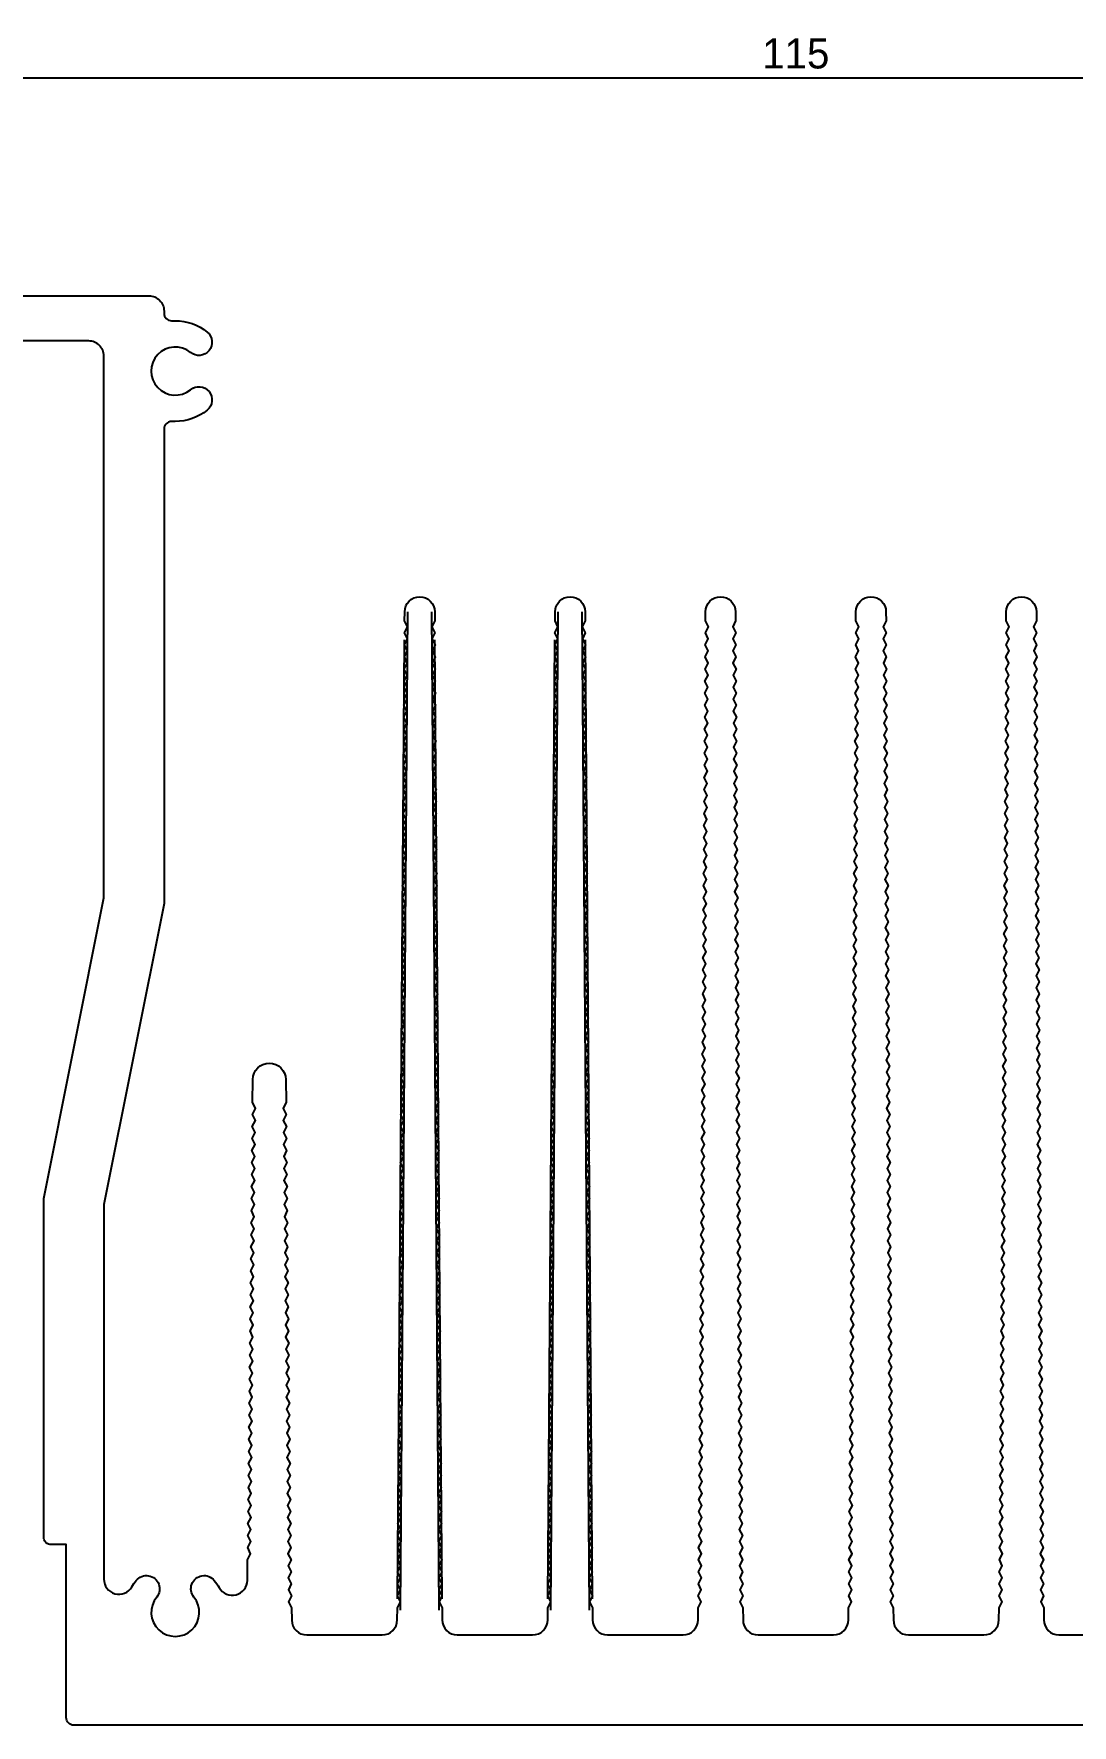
# Model space of a CAD drawing. Header units: millimetres. Extents: x -2026 to -954, y 3148 to 3725.
# Drawn here: x -1948.1 to -1879.1, y 3482.5 to 3594.9 of the extents above; entities that cross this region are included whole.
import ezdxf

# ---------------------------------------------------------------- set-up
doc = ezdxf.new("R2010")
doc.units = ezdxf.units.MM
doc.layers.add('방열판', color=7, linetype='Continuous')
doc.dimstyles.new('ISO-25', dxfattribs={"dimtxt": 2, "dimasz": 1.5, "dimexe": 1.25, "dimexo": 0.625, "dimtad": 1, "dimtxsty": 'Standard', "dimcen": 2.5, "dimclrd": 6, "dimclre": 6, "dimclrt": 1, "dimazin": 0, "dimtfac": 1, "dimtmove": 0, "dimatfit": 3, "dimfxl": 1, "dimarcsym": 0})

# ---------------------------------------------------------------- blocks, each defined once
blk = doc.blocks.new('*D3')
at = {"color": 6, "lineweight": -2, "transparency": 16777216}
for p, q in [((-1954.94, 3576.63), (-1954.94, 3593.23)), ((-1839.94, 3576.63), (-1839.94, 3593.23)), ((-1841.44, 3591.98), (-1953.44, 3591.98))]:
    blk.add_line(p, q, dxfattribs=at)
at = {"color": 6, "transparency": 16777216}
for points in [[(-1953.44, 3592.23), (-1953.44, 3591.73), (-1954.94, 3591.98)], [(-1841.44, 3592.23), (-1841.44, 3591.73), (-1839.94, 3591.98)]]:
    blk.add_solid(points, dxfattribs=at)
at = {"layer": 'Defpoints', "color": 0, "transparency": 16777216}
for p in [(-1954.94, 3591.98), (-1954.94, 3576), (-1839.94, 3576)]:
    blk.add_point(p, dxfattribs=at)
at = {"color": 1, "transparency": 16777216, "insert": (-1897.44, 3593.6), "char_height": 2, "attachment_point": 5}
blk.add_mtext('115', dxfattribs=at)

msp = doc.modelspace()

# ---------------------------------------------------------------- linework, layer by layer
at = {"layer": '방열판'}
for p, q in [((-1923.732, 3490.152), (-1923.244, 3556.507)), ((-1921.156, 3490.152), (-1921.644, 3556.507)), ((-1913.732, 3490.152), (-1913.244, 3556.507)), ((-1911.156, 3490.152), (-1911.644, 3556.507)), ((-1923.927, 3490.895), (-1923.458, 3554.648)), ((-1920.962, 3490.895), (-1921.43, 3554.648)), ((-1913.927, 3490.895), (-1913.458, 3554.648)), ((-1910.962, 3490.895), (-1911.43, 3554.648))]:
    msp.add_line(p, q, dxfattribs=at)
for points in [[(-1954.444, 3577.501), (-1940.444, 3577.501, -0.4142136), (-1939.444, 3576.501), (-1939.444, 3576.351, 0.4142136), (-1938.944, 3575.851), (-1938.694, 3575.851, -0.1731627), (-1936.572, 3575.093, -1), (-1937.681, 3573.739, 2.1105705), (-1937.681, 3571.262, -1), (-1936.572, 3569.908, -0.1731627), (-1938.694, 3569.151), (-1938.944, 3569.151, 0.4142136), (-1939.444, 3568.651), (-1939.444, 3537.105), (-1943.444, 3517.105), (-1943.444, 3492.205, 0.7642099), (-1941.582, 3491.698, -0.038617), (-1941.287, 3492.122, -1), (-1939.932, 3491.014, 2.1105705), (-1937.456, 3491.014, -1), (-1936.102, 3492.122, -0.0431573), (-1935.776, 3491.646, 0.767102), (-1933.905, 3492.126), (-1933.89, 3493.5), (-1933.686, 3493.898), (-1933.881, 3494.3), (-1933.677, 3494.698), (-1933.873, 3495.1), (-1933.668, 3495.498), (-1933.864, 3495.9), (-1933.66, 3496.298), (-1933.855, 3496.7), (-1933.651, 3497.098), (-1933.847, 3497.5), (-1933.642, 3497.898), (-1933.838, 3498.3), (-1933.634, 3498.698), (-1933.829, 3499.1), (-1933.625, 3499.498), (-1933.821, 3499.9), (-1933.616, 3500.298), (-1933.812, 3500.7), (-1933.608, 3501.098), (-1933.803, 3501.5), (-1933.599, 3501.898), (-1933.795, 3502.3), (-1933.59, 3502.698), (-1933.786, 3503.1), (-1933.582, 3503.498), (-1933.777, 3503.9), (-1933.573, 3504.298), (-1933.769, 3504.7), (-1933.564, 3505.098), (-1933.76, 3505.5), (-1933.556, 3505.898), (-1933.751, 3506.3), (-1933.547, 3506.698), (-1933.743, 3507.1), (-1933.538, 3507.498), (-1933.734, 3507.9), (-1933.53, 3508.297), (-1933.725, 3508.7), (-1933.521, 3509.097), (-1933.717, 3509.5), (-1933.512, 3509.897), (-1933.708, 3510.3), (-1933.504, 3510.697), (-1933.699, 3511.099), (-1933.495, 3511.497), (-1933.691, 3511.899), (-1933.486, 3512.297), (-1933.682, 3512.699), (-1933.478, 3513.097), (-1933.673, 3513.499), (-1933.469, 3513.897), (-1933.664, 3514.299), (-1933.46, 3514.697), (-1933.656, 3515.099), (-1933.452, 3515.497), (-1933.647, 3515.899), (-1933.443, 3516.297), (-1933.638, 3516.699), (-1933.434, 3517.097), (-1933.63, 3517.499), (-1933.425, 3517.897), (-1933.621, 3518.299), (-1933.417, 3518.697), (-1933.612, 3519.099), (-1933.408, 3519.497), (-1933.604, 3519.899), (-1933.399, 3520.297), (-1933.595, 3520.699), (-1933.391, 3521.097), (-1933.586, 3521.499), (-1933.382, 3521.897), (-1933.578, 3522.299), (-1933.373, 3522.697), (-1933.569, 3523.099), (-1933.365, 3523.497), (-1933.56, 3523.899), (-1933.544, 3525.413, -0.9892204), (-1931.344, 3525.413), (-1931.328, 3523.899), (-1931.523, 3523.497), (-1931.319, 3523.099), (-1931.515, 3522.697), (-1931.31, 3522.299), (-1931.506, 3521.897), (-1931.302, 3521.499), (-1931.497, 3521.097), (-1931.293, 3520.699), (-1931.489, 3520.297), (-1931.284, 3519.899), (-1931.48, 3519.497), (-1931.276, 3519.099), (-1931.471, 3518.697), (-1931.267, 3518.299), (-1931.463, 3517.897), (-1931.258, 3517.499), (-1931.454, 3517.097), (-1931.25, 3516.699), (-1931.445, 3516.297), (-1931.241, 3515.899), (-1931.437, 3515.497), (-1931.232, 3515.099), (-1931.428, 3514.697), (-1931.224, 3514.299), (-1931.419, 3513.897), (-1931.215, 3513.499), (-1931.411, 3513.097), (-1931.206, 3512.699), (-1931.402, 3512.297), (-1931.198, 3511.899), (-1931.393, 3511.497), (-1931.189, 3511.099), (-1931.385, 3510.697), (-1931.18, 3510.3), (-1931.376, 3509.897), (-1931.172, 3509.5), (-1931.367, 3509.097), (-1931.163, 3508.7), (-1931.359, 3508.297), (-1931.154, 3507.9), (-1931.35, 3507.498), (-1931.146, 3507.1), (-1931.341, 3506.698), (-1931.137, 3506.3), (-1931.333, 3505.898), (-1931.128, 3505.5), (-1931.324, 3505.098), (-1931.12, 3504.7), (-1931.315, 3504.298), (-1931.111, 3503.9), (-1931.307, 3503.498), (-1931.102, 3503.1), (-1931.298, 3502.698), (-1931.094, 3502.3), (-1931.289, 3501.898), (-1931.085, 3501.5), (-1931.281, 3501.098), (-1931.076, 3500.7), (-1931.272, 3500.298), (-1931.068, 3499.9), (-1931.263, 3499.498), (-1931.059, 3499.1), (-1931.255, 3498.698), (-1931.05, 3498.3), (-1931.246, 3497.898), (-1931.042, 3497.5), (-1931.237, 3497.098), (-1931.033, 3496.7), (-1931.229, 3496.298), (-1931.024, 3495.9), (-1931.22, 3495.498), (-1931.016, 3495.1), (-1931.211, 3494.698), (-1931.007, 3494.3), (-1931.203, 3493.898), (-1930.998, 3493.5), (-1931.194, 3493.098), (-1930.99, 3492.701), (-1931.185, 3492.298), (-1930.981, 3491.901), (-1931.177, 3491.498), (-1930.972, 3491.101), (-1931.168, 3490.698), (-1930.964, 3490.301), (-1930.955, 3489.49, 0.4110428), (-1929.955, 3488.501), (-1924.937, 3488.501, 0.4120617), (-1923.937, 3489.493), (-1923.931, 3490.301), (-1923.728, 3490.699), (-1923.925, 3491.101), (-1923.722, 3491.499), (-1923.919, 3491.901), (-1923.716, 3492.299), (-1923.913, 3492.701), (-1923.71, 3493.099), (-1923.907, 3493.501), (-1923.704, 3493.899), (-1923.901, 3494.301), (-1923.699, 3494.699), (-1923.896, 3495.101), (-1923.693, 3495.499), (-1923.89, 3495.901), (-1923.687, 3496.299), (-1923.884, 3496.701), (-1923.681, 3497.099), (-1923.878, 3497.5), (-1923.675, 3497.899), (-1923.872, 3498.3), (-1923.669, 3498.699), (-1923.866, 3499.1), (-1923.663, 3499.499), (-1923.86, 3499.9), (-1923.657, 3500.299), (-1923.854, 3500.7), (-1923.651, 3501.099), (-1923.849, 3501.5), (-1923.646, 3501.899), (-1923.843, 3502.3), (-1923.64, 3502.699), (-1923.837, 3503.1), (-1923.634, 3503.499), (-1923.831, 3503.9), (-1923.628, 3504.299), (-1923.825, 3504.7), (-1923.622, 3505.099), (-1923.819, 3505.5), (-1923.616, 3505.899), (-1923.813, 3506.3), (-1923.61, 3506.699), (-1923.807, 3507.1), (-1923.604, 3507.499), (-1923.801, 3507.9), (-1923.599, 3508.299), (-1923.796, 3508.7), (-1923.593, 3509.099), (-1923.79, 3509.5), (-1923.587, 3509.899), (-1923.784, 3510.3), (-1923.581, 3510.699), (-1923.778, 3511.1), (-1923.575, 3511.499), (-1923.772, 3511.9), (-1923.569, 3512.299), (-1923.766, 3512.7), (-1923.563, 3513.099), (-1923.76, 3513.5), (-1923.557, 3513.899), (-1923.754, 3514.3), (-1923.551, 3514.699), (-1923.749, 3515.1), (-1923.546, 3515.499), (-1923.743, 3515.9), (-1923.54, 3516.299), (-1923.737, 3516.7), (-1923.534, 3517.098), (-1923.731, 3517.5), (-1923.528, 3517.898), (-1923.725, 3518.3), (-1923.522, 3518.698), (-1923.719, 3519.1), (-1923.516, 3519.498), (-1923.713, 3519.9), (-1923.51, 3520.298), (-1923.707, 3520.7), (-1923.504, 3521.098), (-1923.701, 3521.5), (-1923.499, 3521.898), (-1923.696, 3522.3), (-1923.493, 3522.698), (-1923.69, 3523.1), (-1923.487, 3523.498), (-1923.684, 3523.9), (-1923.481, 3524.298), (-1923.678, 3524.7), (-1923.475, 3525.098), (-1923.672, 3525.5), (-1923.469, 3525.898), (-1923.666, 3526.3), (-1923.463, 3526.698), (-1923.66, 3527.1), (-1923.457, 3527.498), (-1923.654, 3527.9), (-1923.451, 3528.298), (-1923.649, 3528.7), (-1923.446, 3529.098), (-1923.643, 3529.5), (-1923.44, 3529.898), (-1923.637, 3530.3), (-1923.434, 3530.698), (-1923.631, 3531.1), (-1923.428, 3531.498), (-1923.625, 3531.9), (-1923.422, 3532.298), (-1923.619, 3532.7), (-1923.416, 3533.098), (-1923.613, 3533.5), (-1923.41, 3533.898), (-1923.607, 3534.299), (-1923.404, 3534.698), (-1923.601, 3535.099), (-1923.399, 3535.498), (-1923.596, 3535.899), (-1923.393, 3536.298), (-1923.59, 3536.699), (-1923.387, 3537.098), (-1923.584, 3537.499), (-1923.381, 3537.898), (-1923.578, 3538.299), (-1923.375, 3538.698), (-1923.572, 3539.099), (-1923.369, 3539.498), (-1923.566, 3539.899), (-1923.363, 3540.298), (-1923.56, 3540.699), (-1923.357, 3541.098), (-1923.554, 3541.499), (-1923.352, 3541.898), (-1923.549, 3542.299), (-1923.346, 3542.698), (-1923.543, 3543.099), (-1923.34, 3543.498), (-1923.537, 3543.899), (-1923.334, 3544.298), (-1923.531, 3544.699), (-1923.328, 3545.098), (-1923.525, 3545.499), (-1923.322, 3545.898), (-1923.519, 3546.299), (-1923.316, 3546.698), (-1923.513, 3547.099), (-1923.31, 3547.498), (-1923.507, 3547.899), (-1923.304, 3548.298), (-1923.501, 3548.699), (-1923.299, 3549.098), (-1923.496, 3549.499), (-1923.293, 3549.898), (-1923.49, 3550.299), (-1923.287, 3550.698), (-1923.484, 3551.099), (-1923.281, 3551.498), (-1923.478, 3551.899), (-1923.275, 3552.298), (-1923.472, 3552.699), (-1923.269, 3553.098), (-1923.466, 3553.499), (-1923.263, 3553.897), (-1923.46, 3554.299), (-1923.257, 3554.697), (-1923.454, 3555.099), (-1923.252, 3555.497), (-1923.449, 3555.899), (-1923.444, 3556.508, -0.9926745), (-1921.444, 3556.508), (-1921.44, 3555.899), (-1921.637, 3555.497), (-1921.434, 3555.099), (-1921.631, 3554.697), (-1921.428, 3554.299), (-1921.625, 3553.897), (-1921.422, 3553.499), (-1921.619, 3553.098), (-1921.416, 3552.699), (-1921.613, 3552.298), (-1921.41, 3551.899), (-1921.607, 3551.498), (-1921.404, 3551.099), (-1921.601, 3550.698), (-1921.398, 3550.299), (-1921.596, 3549.898), (-1921.393, 3549.499), (-1921.59, 3549.098), (-1921.387, 3548.699), (-1921.584, 3548.298), (-1921.381, 3547.899), (-1921.578, 3547.498), (-1921.375, 3547.099), (-1921.572, 3546.698), (-1921.369, 3546.299), (-1921.566, 3545.898), (-1921.363, 3545.499), (-1921.56, 3545.098), (-1921.357, 3544.699), (-1921.554, 3544.298), (-1921.351, 3543.899), (-1921.548, 3543.498), (-1921.346, 3543.099), (-1921.543, 3542.698), (-1921.34, 3542.299), (-1921.537, 3541.898), (-1921.334, 3541.499), (-1921.531, 3541.098), (-1921.328, 3540.699), (-1921.525, 3540.298), (-1921.322, 3539.899), (-1921.519, 3539.498), (-1921.316, 3539.099), (-1921.513, 3538.698), (-1921.31, 3538.299), (-1921.507, 3537.898), (-1921.304, 3537.499), (-1921.501, 3537.098), (-1921.298, 3536.699), (-1921.496, 3536.298), (-1921.293, 3535.899), (-1921.49, 3535.498), (-1921.287, 3535.099), (-1921.484, 3534.698), (-1921.281, 3534.299), (-1921.478, 3533.898), (-1921.275, 3533.5), (-1921.472, 3533.098), (-1921.269, 3532.7), (-1921.466, 3532.298), (-1921.263, 3531.9), (-1921.46, 3531.498), (-1921.257, 3531.1), (-1921.454, 3530.698), (-1921.251, 3530.3), (-1921.448, 3529.898), (-1921.246, 3529.5), (-1921.443, 3529.098), (-1921.24, 3528.7), (-1921.437, 3528.298), (-1921.234, 3527.9), (-1921.431, 3527.498), (-1921.228, 3527.1), (-1921.425, 3526.698), (-1921.222, 3526.3), (-1921.419, 3525.898), (-1921.216, 3525.5), (-1921.413, 3525.098), (-1921.21, 3524.7), (-1921.407, 3524.298), (-1921.204, 3523.9), (-1921.401, 3523.498), (-1921.199, 3523.1), (-1921.396, 3522.698), (-1921.193, 3522.3), (-1921.39, 3521.898), (-1921.187, 3521.5), (-1921.384, 3521.098), (-1921.181, 3520.7), (-1921.378, 3520.298), (-1921.175, 3519.9), (-1921.372, 3519.498), (-1921.169, 3519.1), (-1921.366, 3518.698), (-1921.163, 3518.3), (-1921.36, 3517.898), (-1921.157, 3517.5), (-1921.354, 3517.098), (-1921.151, 3516.7), (-1921.349, 3516.299), (-1921.146, 3515.9), (-1921.343, 3515.499), (-1921.14, 3515.1), (-1921.337, 3514.699), (-1921.134, 3514.3), (-1921.331, 3513.899), (-1921.128, 3513.5), (-1921.325, 3513.099), (-1921.122, 3512.7), (-1921.319, 3512.299), (-1921.116, 3511.9), (-1921.313, 3511.499), (-1921.11, 3511.1), (-1921.307, 3510.699), (-1921.104, 3510.3), (-1921.301, 3509.899), (-1921.099, 3509.5), (-1921.296, 3509.099), (-1921.093, 3508.7), (-1921.29, 3508.299), (-1921.087, 3507.9), (-1921.284, 3507.499), (-1921.081, 3507.1), (-1921.278, 3506.699), (-1921.075, 3506.3), (-1921.272, 3505.899), (-1921.069, 3505.5), (-1921.266, 3505.099), (-1921.063, 3504.7), (-1921.26, 3504.299), (-1921.057, 3503.9), (-1921.254, 3503.499), (-1921.051, 3503.1), (-1921.249, 3502.699), (-1921.046, 3502.3), (-1921.243, 3501.899), (-1921.04, 3501.5), (-1921.237, 3501.099), (-1921.034, 3500.7), (-1921.231, 3500.299), (-1921.028, 3499.9), (-1921.225, 3499.499), (-1921.022, 3499.1), (-1921.219, 3498.699), (-1921.016, 3498.3), (-1921.213, 3497.899), (-1921.01, 3497.5), (-1921.207, 3497.099), (-1921.004, 3496.701), (-1921.201, 3496.299), (-1920.999, 3495.901), (-1921.196, 3495.499), (-1920.993, 3495.101), (-1921.19, 3494.699), (-1920.987, 3494.301), (-1921.184, 3493.899), (-1920.981, 3493.501), (-1921.178, 3493.099), (-1920.975, 3492.701), (-1921.172, 3492.299), (-1920.969, 3491.901), (-1921.166, 3491.499), (-1920.963, 3491.101), (-1921.16, 3490.699), (-1920.957, 3490.301), (-1920.951, 3489.493, 0.4120617), (-1919.951, 3488.501), (-1914.937, 3488.501, 0.4120617), (-1913.937, 3489.493), (-1913.931, 3490.301), (-1913.728, 3490.699), (-1913.925, 3491.101), (-1913.722, 3491.499), (-1913.919, 3491.901), (-1913.716, 3492.299), (-1913.913, 3492.701), (-1913.71, 3493.099), (-1913.907, 3493.501), (-1913.704, 3493.899), (-1913.901, 3494.301), (-1913.699, 3494.699), (-1913.896, 3495.101), (-1913.693, 3495.499), (-1913.89, 3495.901), (-1913.687, 3496.299), (-1913.884, 3496.701), (-1913.681, 3497.099), (-1913.878, 3497.5), (-1913.675, 3497.899), (-1913.872, 3498.3), (-1913.669, 3498.699), (-1913.866, 3499.1), (-1913.663, 3499.499), (-1913.86, 3499.9), (-1913.657, 3500.299), (-1913.854, 3500.7), (-1913.651, 3501.099), (-1913.849, 3501.5), (-1913.646, 3501.899), (-1913.843, 3502.3), (-1913.64, 3502.699), (-1913.837, 3503.1), (-1913.634, 3503.499), (-1913.831, 3503.9), (-1913.628, 3504.299), (-1913.825, 3504.7), (-1913.622, 3505.099), (-1913.819, 3505.5), (-1913.616, 3505.899), (-1913.813, 3506.3), (-1913.61, 3506.699), (-1913.807, 3507.1), (-1913.604, 3507.499), (-1913.801, 3507.9), (-1913.599, 3508.299), (-1913.796, 3508.7), (-1913.593, 3509.099), (-1913.79, 3509.5), (-1913.587, 3509.899), (-1913.784, 3510.3), (-1913.581, 3510.699), (-1913.778, 3511.1), (-1913.575, 3511.499), (-1913.772, 3511.9), (-1913.569, 3512.299), (-1913.766, 3512.7), (-1913.563, 3513.099), (-1913.76, 3513.5), (-1913.557, 3513.899), (-1913.754, 3514.3), (-1913.551, 3514.699), (-1913.749, 3515.1), (-1913.546, 3515.499), (-1913.743, 3515.9), (-1913.54, 3516.299), (-1913.737, 3516.7), (-1913.534, 3517.098), (-1913.731, 3517.5), (-1913.528, 3517.898), (-1913.725, 3518.3), (-1913.522, 3518.698), (-1913.719, 3519.1), (-1913.516, 3519.498), (-1913.713, 3519.9), (-1913.51, 3520.298), (-1913.707, 3520.7), (-1913.504, 3521.098), (-1913.701, 3521.5), (-1913.499, 3521.898), (-1913.696, 3522.3), (-1913.493, 3522.698), (-1913.69, 3523.1), (-1913.487, 3523.498), (-1913.684, 3523.9), (-1913.481, 3524.298), (-1913.678, 3524.7), (-1913.475, 3525.098), (-1913.672, 3525.5), (-1913.469, 3525.898), (-1913.666, 3526.3), (-1913.463, 3526.698), (-1913.66, 3527.1), (-1913.457, 3527.498), (-1913.654, 3527.9), (-1913.451, 3528.298), (-1913.649, 3528.7), (-1913.446, 3529.098), (-1913.643, 3529.5), (-1913.44, 3529.898), (-1913.637, 3530.3), (-1913.434, 3530.698), (-1913.631, 3531.1), (-1913.428, 3531.498), (-1913.625, 3531.9), (-1913.422, 3532.298), (-1913.619, 3532.7), (-1913.416, 3533.098), (-1913.613, 3533.5), (-1913.41, 3533.898), (-1913.607, 3534.299), (-1913.404, 3534.698), (-1913.601, 3535.099), (-1913.399, 3535.498), (-1913.596, 3535.899), (-1913.393, 3536.298), (-1913.59, 3536.699), (-1913.387, 3537.098), (-1913.584, 3537.499), (-1913.381, 3537.898), (-1913.578, 3538.299), (-1913.375, 3538.698), (-1913.572, 3539.099), (-1913.369, 3539.498), (-1913.566, 3539.899), (-1913.363, 3540.298), (-1913.56, 3540.699), (-1913.357, 3541.098), (-1913.554, 3541.499), (-1913.352, 3541.898), (-1913.549, 3542.299), (-1913.346, 3542.698), (-1913.543, 3543.099), (-1913.34, 3543.498), (-1913.537, 3543.899), (-1913.334, 3544.298), (-1913.531, 3544.699), (-1913.328, 3545.098), (-1913.525, 3545.499), (-1913.322, 3545.898), (-1913.519, 3546.299), (-1913.316, 3546.698), (-1913.513, 3547.099), (-1913.31, 3547.498), (-1913.507, 3547.899), (-1913.304, 3548.298), (-1913.501, 3548.699), (-1913.299, 3549.098), (-1913.496, 3549.499), (-1913.293, 3549.898), (-1913.49, 3550.299), (-1913.287, 3550.698), (-1913.484, 3551.099), (-1913.281, 3551.498), (-1913.478, 3551.899), (-1913.275, 3552.298), (-1913.472, 3552.699), (-1913.269, 3553.098), (-1913.466, 3553.499), (-1913.263, 3553.897), (-1913.46, 3554.299), (-1913.257, 3554.697), (-1913.454, 3555.099), (-1913.252, 3555.497), (-1913.449, 3555.899), (-1913.444, 3556.508, -0.9926745), (-1911.444, 3556.508), (-1911.44, 3555.899), (-1911.637, 3555.497), (-1911.434, 3555.099), (-1911.631, 3554.697), (-1911.428, 3554.299), (-1911.625, 3553.897), (-1911.422, 3553.499), (-1911.619, 3553.098), (-1911.416, 3552.699), (-1911.613, 3552.298), (-1911.41, 3551.899), (-1911.607, 3551.498), (-1911.404, 3551.099), (-1911.601, 3550.698), (-1911.398, 3550.299), (-1911.596, 3549.898), (-1911.393, 3549.499), (-1911.59, 3549.098), (-1911.387, 3548.699), (-1911.584, 3548.298), (-1911.381, 3547.899), (-1911.578, 3547.498), (-1911.375, 3547.099), (-1911.572, 3546.698), (-1911.369, 3546.299), (-1911.566, 3545.898), (-1911.363, 3545.499), (-1911.56, 3545.098), (-1911.357, 3544.699), (-1911.554, 3544.298), (-1911.351, 3543.899), (-1911.548, 3543.498), (-1911.346, 3543.099), (-1911.543, 3542.698), (-1911.34, 3542.299), (-1911.537, 3541.898), (-1911.334, 3541.499), (-1911.531, 3541.098), (-1911.328, 3540.699), (-1911.525, 3540.298), (-1911.322, 3539.899), (-1911.519, 3539.498), (-1911.316, 3539.099), (-1911.513, 3538.698), (-1911.31, 3538.299), (-1911.507, 3537.898), (-1911.304, 3537.499), (-1911.501, 3537.098), (-1911.298, 3536.699), (-1911.496, 3536.298), (-1911.293, 3535.899), (-1911.49, 3535.498), (-1911.287, 3535.099), (-1911.484, 3534.698), (-1911.281, 3534.299), (-1911.478, 3533.898), (-1911.275, 3533.5), (-1911.472, 3533.098), (-1911.269, 3532.7), (-1911.466, 3532.298), (-1911.263, 3531.9), (-1911.46, 3531.498), (-1911.257, 3531.1), (-1911.454, 3530.698), (-1911.251, 3530.3), (-1911.448, 3529.898), (-1911.246, 3529.5), (-1911.443, 3529.098), (-1911.24, 3528.7), (-1911.437, 3528.298), (-1911.234, 3527.9), (-1911.431, 3527.498), (-1911.228, 3527.1), (-1911.425, 3526.698), (-1911.222, 3526.3), (-1911.419, 3525.898), (-1911.216, 3525.5), (-1911.413, 3525.098), (-1911.21, 3524.7), (-1911.407, 3524.298), (-1911.204, 3523.9), (-1911.401, 3523.498), (-1911.199, 3523.1), (-1911.396, 3522.698), (-1911.193, 3522.3), (-1911.39, 3521.898), (-1911.187, 3521.5), (-1911.384, 3521.098), (-1911.181, 3520.7), (-1911.378, 3520.298), (-1911.175, 3519.9), (-1911.372, 3519.498), (-1911.169, 3519.1), (-1911.366, 3518.698), (-1911.163, 3518.3), (-1911.36, 3517.898), (-1911.157, 3517.5), (-1911.354, 3517.098), (-1911.151, 3516.7), (-1911.349, 3516.299), (-1911.146, 3515.9), (-1911.343, 3515.499), (-1911.14, 3515.1), (-1911.337, 3514.699), (-1911.134, 3514.3), (-1911.331, 3513.899), (-1911.128, 3513.5), (-1911.325, 3513.099), (-1911.122, 3512.7), (-1911.319, 3512.299), (-1911.116, 3511.9), (-1911.313, 3511.499), (-1911.11, 3511.1), (-1911.307, 3510.699), (-1911.104, 3510.3), (-1911.301, 3509.899), (-1911.099, 3509.5), (-1911.296, 3509.099), (-1911.093, 3508.7), (-1911.29, 3508.299), (-1911.087, 3507.9), (-1911.284, 3507.499), (-1911.081, 3507.1), (-1911.278, 3506.699), (-1911.075, 3506.3), (-1911.272, 3505.899), (-1911.069, 3505.5), (-1911.266, 3505.099), (-1911.063, 3504.7), (-1911.26, 3504.299), (-1911.057, 3503.9), (-1911.254, 3503.499), (-1911.051, 3503.1), (-1911.249, 3502.699), (-1911.046, 3502.3), (-1911.243, 3501.899), (-1911.04, 3501.5), (-1911.237, 3501.099), (-1911.034, 3500.7), (-1911.231, 3500.299), (-1911.028, 3499.9), (-1911.225, 3499.499), (-1911.022, 3499.1), (-1911.219, 3498.699), (-1911.016, 3498.3), (-1911.213, 3497.899), (-1911.01, 3497.5), (-1911.207, 3497.099), (-1911.004, 3496.701), (-1911.201, 3496.299), (-1910.999, 3495.901), (-1911.196, 3495.499), (-1910.993, 3495.101), (-1911.19, 3494.699), (-1910.987, 3494.301), (-1911.184, 3493.899), (-1910.981, 3493.501), (-1911.178, 3493.099), (-1910.975, 3492.701), (-1911.172, 3492.299), (-1910.969, 3491.901), (-1911.166, 3491.499), (-1910.963, 3491.101), (-1911.16, 3490.699), (-1910.957, 3490.301), (-1910.951, 3489.493, 0.4120617), (-1909.951, 3488.501), (-1904.937, 3488.501, 0.4120617), (-1903.937, 3489.493), (-1903.931, 3490.301), (-1903.728, 3490.699), (-1903.925, 3491.101), (-1903.722, 3491.499), (-1903.919, 3491.901), (-1903.716, 3492.299), (-1903.913, 3492.701), (-1903.71, 3493.099), (-1903.907, 3493.501), (-1903.704, 3493.899), (-1903.901, 3494.301), (-1903.699, 3494.699), (-1903.896, 3495.101), (-1903.693, 3495.499), (-1903.89, 3495.901), (-1903.687, 3496.299), (-1903.884, 3496.701), (-1903.681, 3497.099), (-1903.878, 3497.5), (-1903.675, 3497.899), (-1903.872, 3498.3), (-1903.669, 3498.699), (-1903.866, 3499.1), (-1903.663, 3499.499), (-1903.86, 3499.9), (-1903.657, 3500.299), (-1903.854, 3500.7), (-1903.651, 3501.099), (-1903.849, 3501.5), (-1903.646, 3501.899), (-1903.843, 3502.3), (-1903.64, 3502.699), (-1903.837, 3503.1), (-1903.634, 3503.499), (-1903.831, 3503.9), (-1903.628, 3504.299), (-1903.825, 3504.7), (-1903.622, 3505.099), (-1903.819, 3505.5), (-1903.616, 3505.899), (-1903.813, 3506.3), (-1903.61, 3506.699), (-1903.807, 3507.1), (-1903.604, 3507.499), (-1903.801, 3507.9), (-1903.599, 3508.299), (-1903.796, 3508.7), (-1903.593, 3509.099), (-1903.79, 3509.5), (-1903.587, 3509.899), (-1903.784, 3510.3), (-1903.581, 3510.699), (-1903.778, 3511.1), (-1903.575, 3511.499), (-1903.772, 3511.9), (-1903.569, 3512.299), (-1903.766, 3512.7), (-1903.563, 3513.099), (-1903.76, 3513.5), (-1903.557, 3513.899), (-1903.754, 3514.3), (-1903.551, 3514.699), (-1903.749, 3515.1), (-1903.546, 3515.499), (-1903.743, 3515.9), (-1903.54, 3516.299), (-1903.737, 3516.7), (-1903.534, 3517.098), (-1903.731, 3517.5), (-1903.528, 3517.898), (-1903.725, 3518.3), (-1903.522, 3518.698), (-1903.719, 3519.1), (-1903.516, 3519.498), (-1903.713, 3519.9), (-1903.51, 3520.298), (-1903.707, 3520.7), (-1903.504, 3521.098), (-1903.701, 3521.5), (-1903.499, 3521.898), (-1903.696, 3522.3), (-1903.493, 3522.698), (-1903.69, 3523.1), (-1903.487, 3523.498), (-1903.684, 3523.9), (-1903.481, 3524.298), (-1903.678, 3524.7), (-1903.475, 3525.098), (-1903.672, 3525.5), (-1903.469, 3525.898), (-1903.666, 3526.3), (-1903.463, 3526.698), (-1903.66, 3527.1), (-1903.457, 3527.498), (-1903.654, 3527.9), (-1903.451, 3528.298), (-1903.649, 3528.7), (-1903.446, 3529.098), (-1903.643, 3529.5), (-1903.44, 3529.898), (-1903.637, 3530.3), (-1903.434, 3530.698), (-1903.631, 3531.1), (-1903.428, 3531.498), (-1903.625, 3531.9), (-1903.422, 3532.298), (-1903.619, 3532.7), (-1903.416, 3533.098), (-1903.613, 3533.5), (-1903.41, 3533.898), (-1903.607, 3534.299), (-1903.404, 3534.698), (-1903.601, 3535.099), (-1903.399, 3535.498), (-1903.596, 3535.899), (-1903.393, 3536.298), (-1903.59, 3536.699), (-1903.387, 3537.098), (-1903.584, 3537.499), (-1903.381, 3537.898), (-1903.578, 3538.299), (-1903.375, 3538.698), (-1903.572, 3539.099), (-1903.369, 3539.498), (-1903.566, 3539.899), (-1903.363, 3540.298), (-1903.56, 3540.699), (-1903.357, 3541.098), (-1903.554, 3541.499), (-1903.352, 3541.898), (-1903.549, 3542.299), (-1903.346, 3542.698), (-1903.543, 3543.099), (-1903.34, 3543.498), (-1903.537, 3543.899), (-1903.334, 3544.298), (-1903.531, 3544.699), (-1903.328, 3545.098), (-1903.525, 3545.499), (-1903.322, 3545.898), (-1903.519, 3546.299), (-1903.316, 3546.698), (-1903.513, 3547.099), (-1903.31, 3547.498), (-1903.507, 3547.899), (-1903.304, 3548.298), (-1903.501, 3548.699), (-1903.299, 3549.098), (-1903.496, 3549.499), (-1903.293, 3549.898), (-1903.49, 3550.299), (-1903.287, 3550.698), (-1903.484, 3551.099), (-1903.281, 3551.498), (-1903.478, 3551.899), (-1903.275, 3552.298), (-1903.472, 3552.699), (-1903.269, 3553.098), (-1903.466, 3553.499), (-1903.263, 3553.897), (-1903.46, 3554.299), (-1903.257, 3554.697), (-1903.454, 3555.099), (-1903.252, 3555.497), (-1903.449, 3555.899), (-1903.444, 3556.508, -0.9926745), (-1901.444, 3556.508), (-1901.44, 3555.899), (-1901.637, 3555.497), (-1901.434, 3555.099), (-1901.631, 3554.697), (-1901.428, 3554.299), (-1901.625, 3553.897), (-1901.422, 3553.499), (-1901.619, 3553.098), (-1901.416, 3552.699), (-1901.613, 3552.298), (-1901.41, 3551.899), (-1901.607, 3551.498), (-1901.404, 3551.099), (-1901.601, 3550.698), (-1901.398, 3550.299), (-1901.596, 3549.898), (-1901.393, 3549.499), (-1901.59, 3549.098), (-1901.387, 3548.699), (-1901.584, 3548.298), (-1901.381, 3547.899), (-1901.578, 3547.498), (-1901.375, 3547.099), (-1901.572, 3546.698), (-1901.369, 3546.299), (-1901.566, 3545.898), (-1901.363, 3545.499), (-1901.56, 3545.098), (-1901.357, 3544.699), (-1901.554, 3544.298), (-1901.351, 3543.899), (-1901.548, 3543.498), (-1901.346, 3543.099), (-1901.543, 3542.698), (-1901.34, 3542.299), (-1901.537, 3541.898), (-1901.334, 3541.499), (-1901.531, 3541.098), (-1901.328, 3540.699), (-1901.525, 3540.298), (-1901.322, 3539.899), (-1901.519, 3539.498), (-1901.316, 3539.099), (-1901.513, 3538.698), (-1901.31, 3538.299), (-1901.507, 3537.898), (-1901.304, 3537.499), (-1901.501, 3537.098), (-1901.298, 3536.699), (-1901.496, 3536.298), (-1901.293, 3535.899), (-1901.49, 3535.498), (-1901.287, 3535.099), (-1901.484, 3534.698), (-1901.281, 3534.299), (-1901.478, 3533.898), (-1901.275, 3533.5), (-1901.472, 3533.098), (-1901.269, 3532.7), (-1901.466, 3532.298), (-1901.263, 3531.9), (-1901.46, 3531.498), (-1901.257, 3531.1), (-1901.454, 3530.698), (-1901.251, 3530.3), (-1901.448, 3529.898), (-1901.246, 3529.5), (-1901.443, 3529.098), (-1901.24, 3528.7), (-1901.437, 3528.298), (-1901.234, 3527.9), (-1901.431, 3527.498), (-1901.228, 3527.1), (-1901.425, 3526.698), (-1901.222, 3526.3), (-1901.419, 3525.898), (-1901.216, 3525.5), (-1901.413, 3525.098), (-1901.21, 3524.7), (-1901.407, 3524.298), (-1901.204, 3523.9), (-1901.401, 3523.498), (-1901.199, 3523.1), (-1901.396, 3522.698), (-1901.193, 3522.3), (-1901.39, 3521.898), (-1901.187, 3521.5), (-1901.384, 3521.098), (-1901.181, 3520.7), (-1901.378, 3520.298), (-1901.175, 3519.9), (-1901.372, 3519.498), (-1901.169, 3519.1), (-1901.366, 3518.698), (-1901.163, 3518.3), (-1901.36, 3517.898), (-1901.157, 3517.5), (-1901.354, 3517.098), (-1901.151, 3516.7), (-1901.349, 3516.299), (-1901.146, 3515.9), (-1901.343, 3515.499), (-1901.14, 3515.1), (-1901.337, 3514.699), (-1901.134, 3514.3), (-1901.331, 3513.899), (-1901.128, 3513.5), (-1901.325, 3513.099), (-1901.122, 3512.7), (-1901.319, 3512.299), (-1901.116, 3511.9), (-1901.313, 3511.499), (-1901.11, 3511.1), (-1901.307, 3510.699), (-1901.104, 3510.3), (-1901.301, 3509.899), (-1901.099, 3509.5), (-1901.296, 3509.099), (-1901.093, 3508.7), (-1901.29, 3508.299), (-1901.087, 3507.9), (-1901.284, 3507.499), (-1901.081, 3507.1), (-1901.278, 3506.699), (-1901.075, 3506.3), (-1901.272, 3505.899), (-1901.069, 3505.5), (-1901.266, 3505.099), (-1901.063, 3504.7), (-1901.26, 3504.299), (-1901.057, 3503.9), (-1901.254, 3503.499), (-1901.051, 3503.1), (-1901.249, 3502.699), (-1901.046, 3502.3), (-1901.243, 3501.899), (-1901.04, 3501.5), (-1901.237, 3501.099), (-1901.034, 3500.7), (-1901.231, 3500.299), (-1901.028, 3499.9), (-1901.225, 3499.499), (-1901.022, 3499.1), (-1901.219, 3498.699), (-1901.016, 3498.3), (-1901.213, 3497.899), (-1901.01, 3497.5), (-1901.207, 3497.099), (-1901.004, 3496.701), (-1901.201, 3496.299), (-1900.999, 3495.901), (-1901.196, 3495.499), (-1900.993, 3495.101), (-1901.19, 3494.699), (-1900.987, 3494.301), (-1901.184, 3493.899), (-1900.981, 3493.501), (-1901.178, 3493.099), (-1900.975, 3492.701), (-1901.172, 3492.299), (-1900.969, 3491.901), (-1901.166, 3491.499), (-1900.963, 3491.101), (-1901.16, 3490.699), (-1900.957, 3490.301), (-1900.951, 3489.493, 0.4120617), (-1899.951, 3488.501), (-1897.444, 3488.501), (-1894.937, 3488.501, 0.4120617), (-1893.937, 3489.493), (-1893.931, 3490.301), (-1893.728, 3490.699), (-1893.925, 3491.101), (-1893.722, 3491.499), (-1893.919, 3491.901), (-1893.716, 3492.299), (-1893.913, 3492.701), (-1893.71, 3493.099), (-1893.907, 3493.501), (-1893.704, 3493.899), (-1893.901, 3494.301), (-1893.699, 3494.699), (-1893.896, 3495.101), (-1893.693, 3495.499), (-1893.89, 3495.901), (-1893.687, 3496.299), (-1893.884, 3496.701), (-1893.681, 3497.099), (-1893.878, 3497.5), (-1893.675, 3497.899), (-1893.872, 3498.3), (-1893.669, 3498.699), (-1893.866, 3499.1), (-1893.663, 3499.499), (-1893.86, 3499.9), (-1893.657, 3500.299), (-1893.854, 3500.7), (-1893.651, 3501.099), (-1893.849, 3501.5), (-1893.646, 3501.899), (-1893.843, 3502.3), (-1893.64, 3502.699), (-1893.837, 3503.1), (-1893.634, 3503.499), (-1893.831, 3503.9), (-1893.628, 3504.299), (-1893.825, 3504.7), (-1893.622, 3505.099), (-1893.819, 3505.5), (-1893.616, 3505.899), (-1893.813, 3506.3), (-1893.61, 3506.699), (-1893.807, 3507.1), (-1893.604, 3507.499), (-1893.801, 3507.9), (-1893.599, 3508.299), (-1893.796, 3508.7), (-1893.593, 3509.099), (-1893.79, 3509.5), (-1893.587, 3509.899), (-1893.784, 3510.3), (-1893.581, 3510.699), (-1893.778, 3511.1), (-1893.575, 3511.499), (-1893.772, 3511.9), (-1893.569, 3512.299), (-1893.766, 3512.7), (-1893.563, 3513.099), (-1893.76, 3513.5), (-1893.557, 3513.899), (-1893.754, 3514.3), (-1893.551, 3514.699), (-1893.749, 3515.1), (-1893.546, 3515.499), (-1893.743, 3515.9), (-1893.54, 3516.299), (-1893.737, 3516.7), (-1893.534, 3517.098), (-1893.731, 3517.5), (-1893.528, 3517.898), (-1893.725, 3518.3), (-1893.522, 3518.698), (-1893.719, 3519.1), (-1893.516, 3519.498), (-1893.713, 3519.9), (-1893.51, 3520.298), (-1893.707, 3520.7), (-1893.504, 3521.098), (-1893.701, 3521.5), (-1893.499, 3521.898), (-1893.696, 3522.3), (-1893.493, 3522.698), (-1893.69, 3523.1), (-1893.487, 3523.498), (-1893.684, 3523.9), (-1893.481, 3524.298), (-1893.678, 3524.7), (-1893.475, 3525.098), (-1893.672, 3525.5), (-1893.469, 3525.898), (-1893.666, 3526.3), (-1893.463, 3526.698), (-1893.66, 3527.1), (-1893.457, 3527.498), (-1893.654, 3527.9), (-1893.451, 3528.298), (-1893.649, 3528.7), (-1893.446, 3529.098), (-1893.643, 3529.5), (-1893.44, 3529.898), (-1893.637, 3530.3), (-1893.434, 3530.698), (-1893.631, 3531.1), (-1893.428, 3531.498), (-1893.625, 3531.9), (-1893.422, 3532.298), (-1893.619, 3532.7), (-1893.416, 3533.098), (-1893.613, 3533.5), (-1893.41, 3533.898), (-1893.607, 3534.299), (-1893.404, 3534.698), (-1893.601, 3535.099), (-1893.399, 3535.498), (-1893.596, 3535.899), (-1893.393, 3536.298), (-1893.59, 3536.699), (-1893.387, 3537.098), (-1893.584, 3537.499), (-1893.381, 3537.898), (-1893.578, 3538.299), (-1893.375, 3538.698), (-1893.572, 3539.099), (-1893.369, 3539.498), (-1893.566, 3539.899), (-1893.363, 3540.298), (-1893.56, 3540.699), (-1893.357, 3541.098), (-1893.554, 3541.499), (-1893.352, 3541.898), (-1893.549, 3542.299), (-1893.346, 3542.698), (-1893.543, 3543.099), (-1893.34, 3543.498), (-1893.537, 3543.899), (-1893.334, 3544.298), (-1893.531, 3544.699), (-1893.328, 3545.098), (-1893.525, 3545.499), (-1893.322, 3545.898), (-1893.519, 3546.299), (-1893.316, 3546.698), (-1893.513, 3547.099), (-1893.31, 3547.498), (-1893.507, 3547.899), (-1893.304, 3548.298), (-1893.501, 3548.699), (-1893.299, 3549.098), (-1893.496, 3549.499), (-1893.293, 3549.898), (-1893.49, 3550.299), (-1893.287, 3550.698), (-1893.484, 3551.099), (-1893.281, 3551.498), (-1893.478, 3551.899), (-1893.275, 3552.298), (-1893.472, 3552.699), (-1893.269, 3553.098), (-1893.466, 3553.499), (-1893.263, 3553.897), (-1893.46, 3554.299), (-1893.257, 3554.697), (-1893.454, 3555.099), (-1893.252, 3555.497), (-1893.449, 3555.899), (-1893.444, 3556.508, -0.9926745), (-1891.444, 3556.508), (-1891.44, 3555.899), (-1891.637, 3555.497), (-1891.434, 3555.099), (-1891.631, 3554.697), (-1891.428, 3554.299), (-1891.625, 3553.897), (-1891.422, 3553.499), (-1891.619, 3553.098), (-1891.416, 3552.699), (-1891.613, 3552.298), (-1891.41, 3551.899), (-1891.607, 3551.498), (-1891.404, 3551.099), (-1891.601, 3550.698), (-1891.398, 3550.299), (-1891.596, 3549.898), (-1891.393, 3549.499), (-1891.59, 3549.098), (-1891.387, 3548.699), (-1891.584, 3548.298), (-1891.381, 3547.899), (-1891.578, 3547.498), (-1891.375, 3547.099), (-1891.572, 3546.698), (-1891.369, 3546.299), (-1891.566, 3545.898), (-1891.363, 3545.499), (-1891.56, 3545.098), (-1891.357, 3544.699), (-1891.554, 3544.298), (-1891.351, 3543.899), (-1891.548, 3543.498), (-1891.346, 3543.099), (-1891.543, 3542.698), (-1891.34, 3542.299), (-1891.537, 3541.898), (-1891.334, 3541.499), (-1891.531, 3541.098), (-1891.328, 3540.699), (-1891.525, 3540.298), (-1891.322, 3539.899), (-1891.519, 3539.498), (-1891.316, 3539.099), (-1891.513, 3538.698), (-1891.31, 3538.299), (-1891.507, 3537.898), (-1891.304, 3537.499), (-1891.501, 3537.098), (-1891.298, 3536.699), (-1891.496, 3536.298), (-1891.293, 3535.899), (-1891.49, 3535.498), (-1891.287, 3535.099), (-1891.484, 3534.698), (-1891.281, 3534.299), (-1891.478, 3533.898), (-1891.275, 3533.5), (-1891.472, 3533.098), (-1891.269, 3532.7), (-1891.466, 3532.298), (-1891.263, 3531.9), (-1891.46, 3531.498), (-1891.257, 3531.1), (-1891.454, 3530.698), (-1891.251, 3530.3), (-1891.448, 3529.898), (-1891.246, 3529.5), (-1891.443, 3529.098), (-1891.24, 3528.7), (-1891.437, 3528.298), (-1891.234, 3527.9), (-1891.431, 3527.498), (-1891.228, 3527.1), (-1891.425, 3526.698), (-1891.222, 3526.3), (-1891.419, 3525.898), (-1891.216, 3525.5), (-1891.413, 3525.098), (-1891.21, 3524.7), (-1891.407, 3524.298), (-1891.204, 3523.9), (-1891.401, 3523.498), (-1891.199, 3523.1), (-1891.396, 3522.698), (-1891.193, 3522.3), (-1891.39, 3521.898), (-1891.187, 3521.5), (-1891.384, 3521.098), (-1891.181, 3520.7), (-1891.378, 3520.298), (-1891.175, 3519.9), (-1891.372, 3519.498), (-1891.169, 3519.1), (-1891.366, 3518.698), (-1891.163, 3518.3), (-1891.36, 3517.898), (-1891.157, 3517.5), (-1891.354, 3517.098), (-1891.151, 3516.7), (-1891.349, 3516.299), (-1891.146, 3515.9), (-1891.343, 3515.499), (-1891.14, 3515.1), (-1891.337, 3514.699), (-1891.134, 3514.3), (-1891.331, 3513.899), (-1891.128, 3513.5), (-1891.325, 3513.099), (-1891.122, 3512.7), (-1891.319, 3512.299), (-1891.116, 3511.9), (-1891.313, 3511.499), (-1891.11, 3511.1), (-1891.307, 3510.699), (-1891.104, 3510.3), (-1891.301, 3509.899), (-1891.099, 3509.5), (-1891.296, 3509.099), (-1891.093, 3508.7), (-1891.29, 3508.299), (-1891.087, 3507.9), (-1891.284, 3507.499), (-1891.081, 3507.1), (-1891.278, 3506.699), (-1891.075, 3506.3), (-1891.272, 3505.899), (-1891.069, 3505.5), (-1891.266, 3505.099), (-1891.063, 3504.7), (-1891.26, 3504.299), (-1891.057, 3503.9), (-1891.254, 3503.499), (-1891.051, 3503.1), (-1891.249, 3502.699), (-1891.046, 3502.3), (-1891.243, 3501.899), (-1891.04, 3501.5), (-1891.237, 3501.099), (-1891.034, 3500.7), (-1891.231, 3500.299), (-1891.028, 3499.9), (-1891.225, 3499.499), (-1891.022, 3499.1), (-1891.219, 3498.699), (-1891.016, 3498.3), (-1891.213, 3497.899), (-1891.01, 3497.5), (-1891.207, 3497.099), (-1891.004, 3496.701), (-1891.201, 3496.299), (-1890.999, 3495.901), (-1891.196, 3495.499), (-1890.993, 3495.101), (-1891.19, 3494.699), (-1890.987, 3494.301), (-1891.184, 3493.899), (-1890.981, 3493.501), (-1891.178, 3493.099), (-1890.975, 3492.701), (-1891.172, 3492.299), (-1890.969, 3491.901), (-1891.166, 3491.499), (-1890.963, 3491.101), (-1891.16, 3490.699), (-1890.957, 3490.301), (-1890.951, 3489.493, 0.4120617), (-1889.951, 3488.501), (-1884.937, 3488.501, 0.4120617), (-1883.937, 3489.493), (-1883.931, 3490.301), (-1883.728, 3490.699), (-1883.925, 3491.101), (-1883.722, 3491.499), (-1883.919, 3491.901), (-1883.716, 3492.299), (-1883.913, 3492.701), (-1883.71, 3493.099), (-1883.907, 3493.501), (-1883.704, 3493.899), (-1883.901, 3494.301), (-1883.699, 3494.699), (-1883.896, 3495.101), (-1883.693, 3495.499), (-1883.89, 3495.901), (-1883.687, 3496.299), (-1883.884, 3496.701), (-1883.681, 3497.099), (-1883.878, 3497.5), (-1883.675, 3497.899), (-1883.872, 3498.3), (-1883.669, 3498.699), (-1883.866, 3499.1), (-1883.663, 3499.499), (-1883.86, 3499.9), (-1883.657, 3500.299), (-1883.854, 3500.7), (-1883.651, 3501.099), (-1883.849, 3501.5), (-1883.646, 3501.899), (-1883.843, 3502.3), (-1883.64, 3502.699), (-1883.837, 3503.1), (-1883.634, 3503.499), (-1883.831, 3503.9), (-1883.628, 3504.299), (-1883.825, 3504.7), (-1883.622, 3505.099), (-1883.819, 3505.5), (-1883.616, 3505.899), (-1883.813, 3506.3), (-1883.61, 3506.699), (-1883.807, 3507.1), (-1883.604, 3507.499), (-1883.801, 3507.9), (-1883.599, 3508.299), (-1883.796, 3508.7), (-1883.593, 3509.099), (-1883.79, 3509.5), (-1883.587, 3509.899), (-1883.784, 3510.3), (-1883.581, 3510.699), (-1883.778, 3511.1), (-1883.575, 3511.499), (-1883.772, 3511.9), (-1883.569, 3512.299), (-1883.766, 3512.7), (-1883.563, 3513.099), (-1883.76, 3513.5), (-1883.557, 3513.899), (-1883.754, 3514.3), (-1883.551, 3514.699), (-1883.749, 3515.1), (-1883.546, 3515.499), (-1883.743, 3515.9), (-1883.54, 3516.299), (-1883.737, 3516.7), (-1883.534, 3517.098), (-1883.731, 3517.5), (-1883.528, 3517.898), (-1883.725, 3518.3), (-1883.522, 3518.698), (-1883.719, 3519.1), (-1883.516, 3519.498), (-1883.713, 3519.9), (-1883.51, 3520.298), (-1883.707, 3520.7), (-1883.504, 3521.098), (-1883.701, 3521.5), (-1883.499, 3521.898), (-1883.696, 3522.3), (-1883.493, 3522.698), (-1883.69, 3523.1), (-1883.487, 3523.498), (-1883.684, 3523.9), (-1883.481, 3524.298), (-1883.678, 3524.7), (-1883.475, 3525.098), (-1883.672, 3525.5), (-1883.469, 3525.898), (-1883.666, 3526.3), (-1883.463, 3526.698), (-1883.66, 3527.1), (-1883.457, 3527.498), (-1883.654, 3527.9), (-1883.451, 3528.298), (-1883.649, 3528.7), (-1883.446, 3529.098), (-1883.643, 3529.5), (-1883.44, 3529.898), (-1883.637, 3530.3), (-1883.434, 3530.698), (-1883.631, 3531.1), (-1883.428, 3531.498), (-1883.625, 3531.9), (-1883.422, 3532.298), (-1883.619, 3532.7), (-1883.416, 3533.098), (-1883.613, 3533.5), (-1883.41, 3533.898), (-1883.607, 3534.299), (-1883.404, 3534.698), (-1883.601, 3535.099), (-1883.399, 3535.498), (-1883.596, 3535.899), (-1883.393, 3536.298), (-1883.59, 3536.699), (-1883.387, 3537.098), (-1883.584, 3537.499), (-1883.381, 3537.898), (-1883.578, 3538.299), (-1883.375, 3538.698), (-1883.572, 3539.099), (-1883.369, 3539.498), (-1883.566, 3539.899), (-1883.363, 3540.298), (-1883.56, 3540.699), (-1883.357, 3541.098), (-1883.554, 3541.499), (-1883.352, 3541.898), (-1883.549, 3542.299), (-1883.346, 3542.698), (-1883.543, 3543.099), (-1883.34, 3543.498), (-1883.537, 3543.899), (-1883.334, 3544.298), (-1883.531, 3544.699), (-1883.328, 3545.098), (-1883.525, 3545.499), (-1883.322, 3545.898), (-1883.519, 3546.299), (-1883.316, 3546.698), (-1883.513, 3547.099), (-1883.31, 3547.498), (-1883.507, 3547.899), (-1883.304, 3548.298), (-1883.501, 3548.699), (-1883.299, 3549.098), (-1883.496, 3549.499), (-1883.293, 3549.898), (-1883.49, 3550.299), (-1883.287, 3550.698), (-1883.484, 3551.099), (-1883.281, 3551.498), (-1883.478, 3551.899), (-1883.275, 3552.298), (-1883.472, 3552.699), (-1883.269, 3553.098), (-1883.466, 3553.499), (-1883.263, 3553.897), (-1883.46, 3554.299), (-1883.257, 3554.697), (-1883.454, 3555.099), (-1883.252, 3555.497), (-1883.449, 3555.899), (-1883.444, 3556.508, -0.9926745), (-1881.444, 3556.508), (-1881.44, 3555.899), (-1881.637, 3555.497), (-1881.434, 3555.099), (-1881.631, 3554.697), (-1881.428, 3554.299), (-1881.625, 3553.897), (-1881.422, 3553.499), (-1881.619, 3553.098), (-1881.416, 3552.699), (-1881.613, 3552.298), (-1881.41, 3551.899), (-1881.607, 3551.498), (-1881.404, 3551.099), (-1881.601, 3550.698), (-1881.398, 3550.299), (-1881.596, 3549.898), (-1881.393, 3549.499), (-1881.59, 3549.098), (-1881.387, 3548.699), (-1881.584, 3548.298), (-1881.381, 3547.899), (-1881.578, 3547.498), (-1881.375, 3547.099), (-1881.572, 3546.698), (-1881.369, 3546.299), (-1881.566, 3545.898), (-1881.363, 3545.499), (-1881.56, 3545.098), (-1881.357, 3544.699), (-1881.554, 3544.298), (-1881.351, 3543.899), (-1881.548, 3543.498), (-1881.346, 3543.099), (-1881.543, 3542.698), (-1881.34, 3542.299), (-1881.537, 3541.898), (-1881.334, 3541.499), (-1881.531, 3541.098), (-1881.328, 3540.699), (-1881.525, 3540.298), (-1881.322, 3539.899), (-1881.519, 3539.498), (-1881.316, 3539.099), (-1881.513, 3538.698), (-1881.31, 3538.299), (-1881.507, 3537.898), (-1881.304, 3537.499), (-1881.501, 3537.098), (-1881.298, 3536.699), (-1881.496, 3536.298), (-1881.293, 3535.899), (-1881.49, 3535.498), (-1881.287, 3535.099), (-1881.484, 3534.698), (-1881.281, 3534.299), (-1881.478, 3533.898), (-1881.275, 3533.5), (-1881.472, 3533.098), (-1881.269, 3532.7), (-1881.466, 3532.298), (-1881.263, 3531.9), (-1881.46, 3531.498), (-1881.257, 3531.1), (-1881.454, 3530.698), (-1881.251, 3530.3), (-1881.448, 3529.898), (-1881.246, 3529.5), (-1881.443, 3529.098), (-1881.24, 3528.7), (-1881.437, 3528.298), (-1881.234, 3527.9), (-1881.431, 3527.498), (-1881.228, 3527.1), (-1881.425, 3526.698), (-1881.222, 3526.3), (-1881.419, 3525.898), (-1881.216, 3525.5), (-1881.413, 3525.098), (-1881.21, 3524.7), (-1881.407, 3524.298), (-1881.204, 3523.9), (-1881.401, 3523.498), (-1881.199, 3523.1), (-1881.396, 3522.698), (-1881.193, 3522.3), (-1881.39, 3521.898), (-1881.187, 3521.5), (-1881.384, 3521.098), (-1881.181, 3520.7), (-1881.378, 3520.298), (-1881.175, 3519.9), (-1881.372, 3519.498), (-1881.169, 3519.1), (-1881.366, 3518.698), (-1881.163, 3518.3), (-1881.36, 3517.898), (-1881.157, 3517.5), (-1881.354, 3517.098), (-1881.151, 3516.7), (-1881.349, 3516.299), (-1881.146, 3515.9), (-1881.343, 3515.499), (-1881.14, 3515.1), (-1881.337, 3514.699), (-1881.134, 3514.3), (-1881.331, 3513.899), (-1881.128, 3513.5), (-1881.325, 3513.099), (-1881.122, 3512.7), (-1881.319, 3512.299), (-1881.116, 3511.9), (-1881.313, 3511.499), (-1881.11, 3511.1), (-1881.307, 3510.699), (-1881.104, 3510.3), (-1881.301, 3509.899), (-1881.099, 3509.5), (-1881.296, 3509.099), (-1881.093, 3508.7), (-1881.29, 3508.299), (-1881.087, 3507.9), (-1881.284, 3507.499), (-1881.081, 3507.1), (-1881.278, 3506.699), (-1881.075, 3506.3), (-1881.272, 3505.899), (-1881.069, 3505.5), (-1881.266, 3505.099), (-1881.063, 3504.7), (-1881.26, 3504.299), (-1881.057, 3503.9), (-1881.254, 3503.499), (-1881.051, 3503.1), (-1881.249, 3502.699), (-1881.046, 3502.3), (-1881.243, 3501.899), (-1881.04, 3501.5), (-1881.237, 3501.099), (-1881.034, 3500.7), (-1881.231, 3500.299), (-1881.028, 3499.9), (-1881.225, 3499.499), (-1881.022, 3499.1), (-1881.219, 3498.699), (-1881.016, 3498.3), (-1881.213, 3497.899), (-1881.01, 3497.5), (-1881.207, 3497.099), (-1881.004, 3496.701), (-1881.201, 3496.299), (-1880.999, 3495.901), (-1881.196, 3495.499), (-1880.993, 3495.101), (-1881.19, 3494.699), (-1880.987, 3494.301), (-1881.184, 3493.899), (-1880.981, 3493.501), (-1881.178, 3493.099), (-1880.975, 3492.701), (-1881.172, 3492.299), (-1880.969, 3491.901), (-1881.166, 3491.499), (-1880.963, 3491.101), (-1881.16, 3490.699), (-1880.957, 3490.301), (-1880.951, 3489.493, 0.4120617), (-1879.951, 3488.501), (-1874.937, 3488.501, 0.4120617)], [(-1849.444, 3482.501), (-1897.444, 3482.501), (-1945.444, 3482.501, -0.4142136), (-1945.944, 3483.001), (-1945.944, 3494.501), (-1946.944, 3494.501, -0.4142136), (-1947.444, 3495.001), (-1947.444, 3517.501), (-1943.444, 3537.501), (-1943.444, 3573.501, 0.4142136), (-1944.444, 3574.501), (-1954.444, 3574.501, -0.4142136)]]:
    msp.add_lwpolyline(points, format="xyb", dxfattribs=at)

# ---------------------------------------------------------------- dimensions: what is measured, and where the dimension line sits
dim = msp.add_linear_dim(base=(-1954.944, 3591.979), p1=(-1839.944, 3576.001), p2=(-1954.944, 3576.001), angle=180, dimstyle='ISO-25')
dim.commit()
dim.dimension.update_dxf_attribs({"geometry": '*D3', "text_midpoint": (-1897.444, 3593.604)})

doc.saveas('drawing.dxf')
